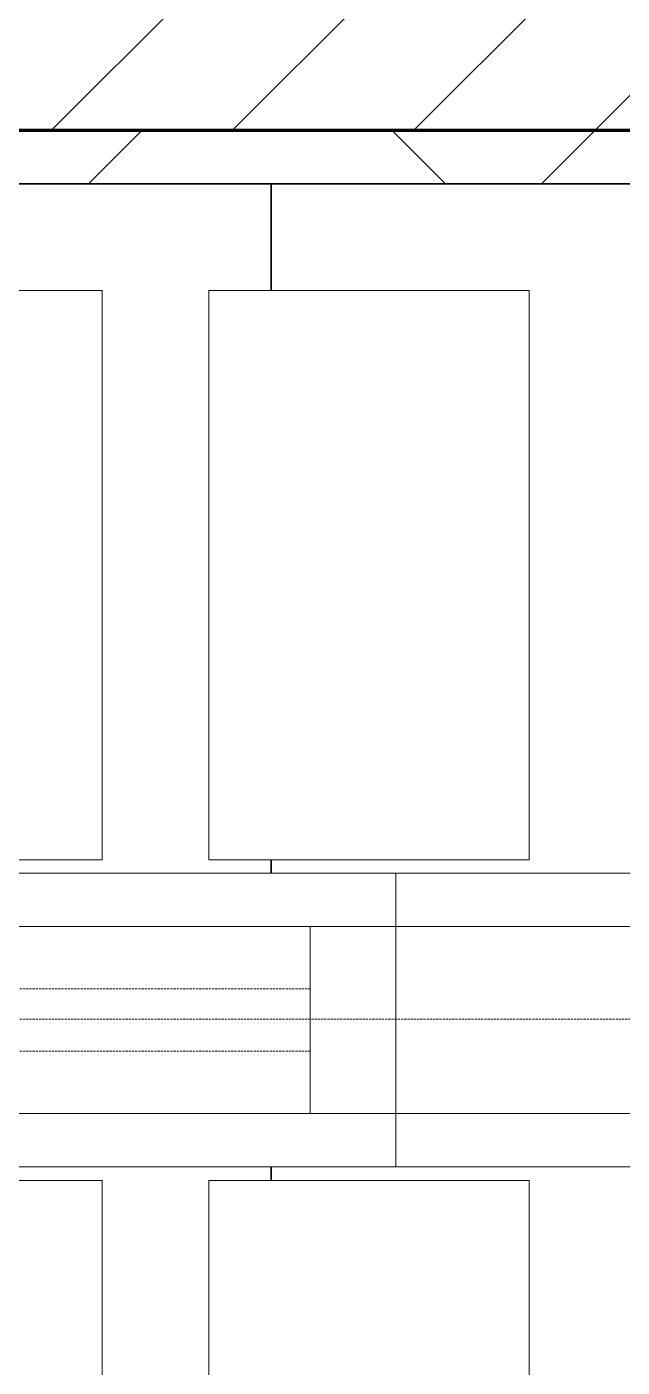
# Model space of a CAD drawing. Header units: millimetres. Extents: x -794326 to -715748, y -17796 to 22353.
# Drawn here: x -776628 to -776070, y 6787 to 8041 of the extents above; entities that cross this region are included whole.
import ezdxf

# ---------------------------------------------------------------- set-up
doc = ezdxf.new("R2010")
doc.units = ezdxf.units.MM
doc.linetypes.add('DPA_Hidden 50', pattern=[3, 2, -1])
for name, color, linetype, lineweight in [('A-DETL', 1, 'Continuous', 70), ('A-FLOR-E', 2, 'Continuous', 35), ('A-GLAZ-CURT', 2, 'Continuous', 9), ('A-WALL', 5, 'Continuous', 35), ('A-WALL-FNSH', 2, 'Continuous', 35), ('A-WALL-PATT', 1, 'Continuous', 35), ('WALL-E', 2, 'Continuous', 35)]:
    doc.layers.add(name, color=color, linetype=linetype, lineweight=lineweight)

# ---------------------------------------------------------------- blocks, each defined once
blk = doc.blocks.new('DPA_CP_Metal Ceiling Panel - Vertical Panel with Gap-10984940-4282-01 ENLARGED LOWER PLATFORM LEVEL - REFLECTED CEILING PLAN - SHEET 3')
at = {"layer": 'A-GLAZ-CURT'}
for p, q in [((-775657.4, 7794), (-775657.4, 7261.5)), ((-775357.4, 7794), (-775657.4, 7794)), ((-775357.4, 7794), (-775657.4, 7794)), ((-775657.4, 7794), (-775657.4, 7261.5)), ((-775657.4, 7261.5), (-775657.4, 7794)), ((-775657.4, 7794), (-775357.4, 7794)), ((-775357.4, 7794), (-775357.4, 7261.5)), ((-775357.4, 7261.5), (-775357.4, 7794)), ((-775357.4, 7794), (-775357.4, 7261.5)), ((-775357.4, 7261.5), (-775657.4, 7261.5)), ((-775657.4, 7261.5), (-775357.4, 7261.5)), ((-775357.4, 7261.5), (-775657.4, 7261.5))]:
    blk.add_line(p, q, dxfattribs=at)
blk = doc.blocks.new('DPA_CP_Metal Ceiling Panel - Vertical Panel with Gap-10859825-4282-01 ENLARGED LOWER PLATFORM LEVEL - REFLECTED CEILING PLAN - SHEET 3')
at = {"layer": 'A-GLAZ-CURT'}
for p, q in [((-775657.4, 6961.5), (-775657.4, 5061.5)), ((-775357.4, 6961.5), (-775657.4, 6961.5)), ((-775357.4, 6961.5), (-775657.4, 6961.5)), ((-775657.4, 6961.5), (-775657.4, 5061.5)), ((-775657.4, 5061.5), (-775657.4, 6961.5)), ((-775657.4, 6961.5), (-775357.4, 6961.5)), ((-775357.4, 6961.5), (-775357.4, 5061.5)), ((-775357.4, 5061.5), (-775357.4, 6961.5)), ((-775357.4, 6961.5), (-775357.4, 5061.5))]:
    blk.add_line(p, q, dxfattribs=at)
blk = doc.blocks.new('DPA_CP_Metal Ceiling Panel1 - Horizontal with Gap-13940971-4282-01 ENLARGED LOWER PLATFORM LEVEL - REFLECTED CEILING PLAN - SHEET 3')
at = {"layer": 'A-GLAZ-CURT'}
for p, q in [((-776282.4, 4774), (-776282.4, 5049)), ((-776282.4, 4774), (-776282.4, 5049)), ((-776282.4, 5049), (-775357.4, 5049)), ((-776282.4, 5049), (-775357.4, 5049)), ((-776282.4, 4774), (-776282.4, 5049)), ((-776282.4, 4999), (-775357.4, 4999)), ((-776282.4, 4824), (-775357.4, 4824)), ((-776282.4, 4774), (-775357.4, 4774)), ((-775357.4, 4774), (-776282.4, 4774)), ((-775357.4, 4774), (-776282.4, 4774))]:
    blk.add_line(p, q, dxfattribs=at)
blk = doc.blocks.new('DPA_CP_Metal Ceiling Air Supply1 - Linear Diffuser Air Supply-12447243-4282-01 ENLARGED LOWER PLATFORM LEVEL - REFLECTED CEILING PLAN - SHEET 3')
at = {"layer": 'A-GLAZ-CURT'}
for p, q in [((-777882.4, 5049), (-776282.4, 5049)), ((-777882.4, 5049), (-776282.4, 5049)), ((-777882.4, 5049), (-776282.4, 5049)), ((-776282.4, 4774), (-776282.4, 5049)), ((-776282.4, 5049), (-776282.4, 4774)), ((-776282.4, 5049), (-776282.4, 4774)), ((-776282.4, 4999), (-777882.4, 4999)), ((-776362.4, 4999), (-776362.4, 4824)), ((-776282.4, 4824), (-777882.4, 4824)), ((-777882.4, 4774), (-776282.4, 4774)), ((-776282.4, 4774), (-777882.4, 4774)), ((-776282.4, 4774), (-777882.4, 4774))]:
    blk.add_line(p, q, dxfattribs=at)
at = {"layer": 'A-GLAZ-CURT', "linetype": 'DPA_Hidden 50'}
for p, q in [((-776362.4, 4940.7), (-777802.4, 4940.7)), ((-776362.4, 4882.4), (-777802.4, 4882.4))]:
    blk.add_line(p, q, dxfattribs=at)
blk = doc.blocks.new('PPLS-PP19_Custom Tile Pattern - Custom Tile Pattern-V63-4282-01 ENLARGED LOWER PLATFORM LEVEL - REFLECTED CEILING PLAN - SHEET 3')
at = {"layer": 'A-GLAZ-CURT'}
for p, q in [((-300, 0), (300, 0)), ((300, 0), (-300, 0)), ((196, 0), (211.6, 0)), ((211.6, 0), (196, 0)), ((211.7, 0), (213.3, 0)), ((213.3, 0), (211.7, 0)), ((230.1, 0), (300, 0)), ((-300, -50), (300, -50)), ((300, -50), (-300, -50))]:
    blk.add_line(p, q, dxfattribs=at)
for points, knots in [([(94.4, 0), (94.4, 0), (94.6, 0), (99.1, 0), (109, 0), (120.8, 0), (139.9, 0), (163.3, 0), (185.2, 0), (193.6, 0), (194.7, 0), (194.8, 0)], [-2348.345796, -2348.345796, -2348.345796, -2348.345796, -2310.419338, -2233.599744, -2052.234781, -1843.028543, -1530.39897, -1095.004608, -529.74427, -295.064701, -265.121568, -265.121568, -265.121568, -265.121568]), ([(193.8, 0), (193.3, 0), (190.1, 0), (183.1, 0), (171, 0), (161.9, 0), (161.3, 0), (158.4, 0), (157.9, 0), (157.8, 0)], [-11665.349007, -11665.349007, -11665.349007, -11665.349007, -11565.880756, -11105.624034, -10839.086983, -10768.332124, -10666.779182, -10580.760289, -10550.278881, -10550.278881, -10550.278881, -10550.278881]), ([(300, 0), (286.5, 0), (254.2, 0), (207.1, 0), (177.4, 0), (159.3, 0), (158.3, 0), (158.3, 0)], [-285.253232, -285.253232, -285.253232, -285.253232, -244.693688, -187.987675, -143.776725, -129.632772, -123.352749, -123.352749, -123.352749, -123.352749]), ([(159.1, 0), (159.1, 0), (160.8, 0), (165.2, 0), (174.2, 0), (186, 0), (208.8, 0), (219.4, 0), (230.1, 0)], [-115.643202, -115.643202, -115.643202, -115.643202, -114.681583, -87.660824, -65.295536, -41.623857, -24.459831, 0, 0, 0, 0]), ([(247.1, 0), (246.8, 0), (245, 0), (238.3, 0), (226.6, 0), (221.1, 0), (200.3, 0), (183, 0), (174.3, 0), (169.7, 0), (169, 0)], [-9649.085549, -9649.085549, -9649.085549, -9649.085549, -9581.591397, -9406.094246, -9221.510254, -9016.44624, -8717.832359, -8253.978395, -8152.463617, -8069.855175, -8069.855175, -8069.855175, -8069.855175]), ([(215.2, 0), (214.6, 0), (210.5, 0), (204, 0), (187.5, 0), (175.3, 0), (169.5, 0)], [-203.825446, -203.825446, -203.825446, -203.825446, -198.527383, -184.406837, -162.427601, -142.916156, -142.916156, -142.916156, -142.916156]), ([(171.5, 0), (176.5, 0), (193.2, 0), (201.7, 0), (207.5, 0), (210.1, 0), (210.8, 0)], [-7971.819559, -7971.819559, -7971.819559, -7971.819559, -7784.112253, -7606.717214, -7289.299508, -7179.657833, -7179.657833, -7179.657833, -7179.657833]), ([(172.1, 0), (177.7, 0), (187.9, 0), (201.1, 0), (206.5, 0), (210.4, 0), (211.4, 0)], [-255.364076, -255.364076, -255.364076, -255.364076, -237.955587, -223.92608, -215.862851, -213.196106, -213.196106, -213.196106, -213.196106]), ([(211.4, 0), (212.2, 0), (217.1, 0), (242, 0), (266.7, 0), (281.7, 0), (291.7, 0), (296.5, 0), (297.9, 0), (298.1, 0)], [-7152.037679, -7152.037679, -7152.037679, -7152.037679, -7042.621073, -6582.165592, -6068.460911, -5766.029927, -5566.724884, -5280.360606, -5199.253518, -5199.253518, -5199.253518, -5199.253518]), ([(300, 0), (288.2, 0), (262, 0), (230.4, 0), (219.9, 0), (219, 0)], [-12528.858583, -12528.858583, -12528.858583, -12528.858583, -11905.454923, -11162.864862, -10856.732305, -10856.732305, -10856.732305, -10856.732305]), ([(219.9, 0), (220.9, 0), (227.8, 0), (242.1, 0), (246.5, 0), (247, 0)], [-10670.940496, -10670.940496, -10670.940496, -10670.940496, -10511.382485, -9925.173265, -9834.877357, -9834.877357, -9834.877357, -9834.877357]), ([(284.8, 0), (284.8, 0), (285.1, 0), (287.5, 0), (293.6, 0), (297.8, 0), (300, 0)], [-4110.630118, -4110.630118, -4110.630118, -4110.630118, -4053.389046, -3959.664717, -3862.421465, -3746.95702, -3746.95702, -3746.95702, -3746.95702]), ([(297.4, 0), (295.8, 0), (291.6, 0), (285.4, 0), (284.9, 0)], [-4803.172655, -4803.172655, -4803.172655, -4803.172655, -4358.271401, -4143.037883, -4143.037883, -4143.037883, -4143.037883])]:
    blk.add_open_spline(points, degree=3, knots=knots, dxfattribs=at)
for points in [[(195.1, 0), (194.9, 0), (194.4, 0), (193.8, 0)], [(211.6, 0), (213.1, 0), (214.4, 0), (215.1, 0)]]:
    blk.add_open_spline(points, degree=3, dxfattribs=at)
blk = doc.blocks.new('PPLS-PP19_Custom Tile Pattern - Custom Tile Pattern-V64-4282-01 ENLARGED LOWER PLATFORM LEVEL - REFLECTED CEILING PLAN - SHEET 3')
at = {"layer": 'A-GLAZ-CURT'}
for p, q in [((-300, 0), (300, 0)), ((300, 0), (-300, 0)), ((-293.1, 0), (-275.8, 0)), ((-275.8, 0), (-293.1, 0)), ((-222.3, 0), (-205, 0)), ((-205, 0), (-222.3, 0)), ((-300, -50), (300, -50)), ((300, -50), (-300, -50))]:
    blk.add_line(p, q, dxfattribs=at)
at = {"layer": 'A-GLAZ-CURT', "flags": 128}
for points in [[(-300, 0), (-291.6, 0), (-283.3, 0), (-275.2, 0), (-267.3, 0), (-259.5, 0), (-252.7, 0)], [(-252.7, 0), (-259.7, 0), (-267.5, 0), (-275.5, 0), (-283.6, 0), (-291.7, 0), (-300, 0)], [(-184.8, 0), (-190.4, 0), (-196.4, 0), (-202.6, 0), (-209, 0), (-215.7, 0), (-222.6, 0), (-229.7, 0), (-237, 0), (-244.4, 0), (-252, 0)], [(-251.8, 0), (-244.2, 0), (-236.7, 0), (-229.4, 0), (-222.1, 0), (-214.8, 0), (-207.7, 0), (-200.8, 0), (-194, 0), (-187.5, 0), (-181.4, 0), (-175.6, 0), (-170.3, 0), (-165.6, 0), (-162, 0), (-159.5, 0), (-157.5, 0), (-154.5, 0), (-149.4, 0), (-141.8, 0), (-132.8, 0), (-126.1, 0)], [(-125.2, 0), (-128.5, 0), (-134.2, 0), (-140, 0), (-145.5, 0), (-150.6, 0), (-155.5, 0), (-160.3, 0), (-164.9, 0), (-169.6, 0), (-174.5, 0), (-179.5, 0), (-184.8, 0)]]:
    blk.add_lwpolyline(points, dxfattribs=at)
at = {"layer": 'A-GLAZ-CURT'}
for points, knots in [([(-300, 0), (-284.7, 0), (-268.6, 0), (-253.7, 0), (-252.7, 0)], [-5323.127839, -5323.127839, -5323.127839, -5323.127839, -4502.809032, -4445.722942, -4445.722942, -4445.722942, -4445.722942]), ([(-253, 0), (-262.8, 0), (-278, 0), (-294.5, 0), (-300, 0)], [-14311.641192, -14311.641192, -14311.641192, -14311.641192, -13729.592194, -13439.944408, -13439.944408, -13439.944408, -13439.944408]), ([(-253.7, 0), (-258.1, 0), (-262.6, 0), (-264.9, 0), (-265.4, 0)], [-531.287897, -531.287897, -531.287897, -531.287897, -208.940337, 0, 0, 0, 0]), ([(-258.6, 0), (-257.9, 0), (-256.2, 0), (-254, 0), (-252.7, 0)], [-5722.54675, -5722.54675, -5722.54675, -5722.54675, -5657.471696, -5576.651939, -5576.651939, -5576.651939, -5576.651939]), ([(-137.9, 0), (-140.6, 0), (-147.7, 0), (-147.7, 0), (-158.7, 0), (-174, 0), (-185.6, 0), (-209.8, 0), (-231.9, 0), (-248.4, 0), (-252.8, 0)], [-3187.727384, -3187.727384, -3187.727384, -3187.727384, -2919.378265, -2477.344047, -2237.412286, -2029.680487, -1755.085331, -1400.429864, -858.079193, -552.224733, -552.224733, -552.224733, -552.224733]), ([(-116.9, 0), (-122.6, 0), (-150.6, 0), (-194.9, 0), (-239.1, 0), (-252.7, 0)], [-17681.329377, -17681.329377, -17681.329377, -17681.329377, -17136.203329, -15131.813646, -14318.569183, -14318.569183, -14318.569183, -14318.569183]), ([(-252.3, 0), (-249.8, 0), (-239.6, 0), (-226, 0), (-213.1, 0), (-200.2, 0), (-191.7, 0), (-186.1, 0), (-185.9, 0)], [-5568.921334, -5568.921334, -5568.921334, -5568.921334, -5413.335975, -5017.494783, -4832.723979, -4666.091899, -4349.945572, -4339.918005, -4339.918005, -4339.918005, -4339.918005]), ([(-252.2, 0), (-222.9, 0), (-173.9, 0), (-130, 0), (-110.8, 0), (-99.5, 0), (-91.5, 0)], [-4435.939865, -4435.939865, -4435.939865, -4435.939865, -2700.551212, -1002.059161, -460.363443, 0, 0, 0, 0]), ([(-133.8, 0), (-135.5, 0), (-137.8, 0), (-149.3, 0), (-162, 0), (-177.9, 0), (-199.5, 0), (-216.6, 0), (-231.3, 0), (-233.5, 0), (-234, 0)], [-2731.647847, -2731.647847, -2731.647847, -2731.647847, -2418.507304, -2308.929706, -2113.765672, -1763.376603, -1422.553702, -978.033455, -846.069444, -682.911962, -682.911962, -682.911962, -682.911962]), ([(-233.5, 0), (-233.4, 0), (-232.4, 0), (-230.7, 0), (-225.3, 0), (-223.6, 0)], [-455.274641, -455.274641, -455.274641, -455.274641, -440.605512, -119.536984, 0, 0, 0, 0]), ([(-223.6, 0), (-219.4, 0), (-206.2, 0), (-188.6, 0), (-169, 0), (-152.1, 0), (-136.8, 0), (-127.3, 0), (-124.2, 0), (-123.4, 0), (-123.3, 0)], [-5463.295695, -5463.295695, -5463.295695, -5463.295695, -5161.076232, -4739.070012, -4465.409639, -4149.119819, -3839.893365, -3647.167523, -3488.92562, -3439.852845, -3439.852845, -3439.852845, -3439.852845]), ([(-183.9, 0), (-178.7, 0), (-170.5, 0), (-158.7, 0), (-157.2, 0)], [-4301.511651, -4301.511651, -4301.511651, -4301.511651, -4000.813434, -3840.635403, -3840.635403, -3840.635403, -3840.635403]), ([(-152.3, 0), (-151, 0), (-147.7, 0), (-143.6, 0), (-138.6, 0)], [-3494.978217, -3494.978217, -3494.978217, -3494.978217, -3371.022232, -3227.460399, -3227.460399, -3227.460399, -3227.460399]), ([(-118.8, 0), (-121.9, 0), (-126.3, 0), (-137, 0), (-147.5, 0), (-150, 0), (-150.6, 0)], [-5938.474035, -5938.474035, -5938.474035, -5938.474035, -5700.061948, -5508.838257, -5298.784692, -5196.16478, -5196.16478, -5196.16478, -5196.16478]), ([(-150.3, 0), (-150.1, 0), (-147.7, 0), (-142.6, 0), (-127.3, 0), (-107.3, 0), (-90.4, 0), (-75.3, 0), (-68.4, 0), (-65.1, 0), (-63.6, 0)], [-4948.728362, -4948.728362, -4948.728362, -4948.728362, -4883.323924, -4440.880425, -4054.690705, -3793.097032, -3402.597032, -3144.956779, -3050.982048, -2969.237017, -2969.237017, -2969.237017, -2969.237017]), ([(-116.9, 0), (-124, 0), (-134.1, 0), (-147.7, 0), (-149.1, 0)], [-6853.087182, -6853.087182, -6853.087182, -6853.087182, -6449.282163, -6277.220794, -6277.220794, -6277.220794, -6277.220794]), ([(-148.2, 0), (-146.9, 0), (-140.1, 0), (-137.3, 0), (-133.9, 0), (-128.8, 0), (-126.5, 0)], [-6162.058746, -6162.058746, -6162.058746, -6162.058746, -6017.569127, -5560.701257, -5364.112219, -5231.017328, -5231.017328, -5231.017328, -5231.017328]), ([(-116.9, 0), (-120.2, 0), (-127.4, 0), (-139, 0), (-146.1, 0), (-146.9, 0)], [-1116.396558, -1116.396558, -1116.396558, -1116.396558, -945.742622, -741.901385, -489.130243, -489.130243, -489.130243, -489.130243]), ([(-146.7, 0), (-146.6, 0), (-145.5, 0), (-135.7, 0), (-128.3, 0), (-125.2, 0)], [-420.34245, -420.34245, -420.34245, -420.34245, -406.956646, -290.263673, 0, 0, 0, 0]), ([(-127.4, 0), (-131.6, 0), (-133.2, 0), (-134.1, 0), (-134.1, 0)], [-8540.990293, -8540.990293, -8540.990293, -8540.990293, -8266.114998, -8246.473386, -8246.473386, -8246.473386, -8246.473386]), ([(-134.1, 0), (-133.3, 0), (-130.3, 0), (-117.3, 0), (-92, 0), (-74, 0), (-62.7, 0), (-60.4, 0), (-60, 0)], [-7657.439573, -7657.439573, -7657.439573, -7657.439573, -7293.749979, -6839.55839, -6236.997189, -5713.340575, -5140.470607, -5006.787413, -5006.787413, -5006.787413, -5006.787413]), ([(-120.1, 0), (-120.1, 0), (-120.2, 0), (-121.3, 0), (-129.2, 0), (-133.8, 0)], [-2933.992132, -2933.992132, -2933.992132, -2933.992132, -2920.575025, -2840.280255, -2731.647847, -2731.647847, -2731.647847, -2731.647847]), ([(-113.4, 0), (-113.4, 0), (-114, 0), (-119.7, 0), (-125.4, 0), (-127, 0), (-127.4, 0)], [-328.499627, -328.499627, -328.499627, -328.499627, -282.672656, -98.539552, -24.539552, 0, 0, 0, 0]), ([(-126.5, 0), (-122.4, 0), (-108.7, 0), (-86.7, 0), (-63.4, 0), (-54.4, 0), (-48.5, 0), (-30.8, 0), (-18, 0), (8.6, 0), (15, 0), (22.9, 0), (31, 0), (39, 0), (51.2, 0), (58.7, 0), (61.3, 0), (61.5, 0)], [-5231.017328, -5231.017328, -5231.017328, -5231.017328, -4994.692869, -4542.524482, -4008.285538, -3689.699207, -3546.54457, -3315.260113, -2864.387349, -2439.246196, -2084.094819, -1956.422387, -1818.904206, -1645.594513, -1443.202566, -1228.752106, -1120.932285, -1120.932285, -1120.932285, -1120.932285]), ([(-125.2, 0), (-124.9, 0), (-122, 0), (-113, 0), (-98.9, 0), (-85.3, 0), (-71.7, 0), (-65.9, 0), (-65.1, 0)], [-3362.7396, -3362.7396, -3362.7396, -3362.7396, -3342.215224, -3074.362186, -2902.289527, -2605.247022, -2322.099534, -2241.8264, -2241.8264, -2241.8264, -2241.8264]), ([(-122.1, 0), (-122, 0), (-121.7, 0), (-121.2, 0), (-120.9, 0)], [-3136.336417, -3136.336417, -3136.336417, -3136.336417, -3110.304437, -3035.164275, -3035.164275, -3035.164275, -3035.164275]), ([(-49, 0), (-51.9, 0), (-61.5, 0), (-81.2, 0), (-99.5, 0), (-114, 0), (-117.3, 0), (-118.8, 0)], [-1352.902308, -1352.902308, -1352.902308, -1352.902308, -1060.00838, -740.068933, -229.489605, -116.330425, 0, 0, 0, 0]), ([(-49, 0), (-52.2, 0), (-62.4, 0), (-85.2, 0), (-107, 0), (-115.8, 0), (-117.1, 0)], [-3259.978678, -3259.978678, -3259.978678, -3259.978678, -2842.901703, -2193.204658, -1433.981041, -1037.270118, -1037.270118, -1037.270118, -1037.270118]), ([(-49.5, 0), (-50.5, 0), (-59.9, 0), (-78.2, 0), (-102.7, 0), (-114.1, 0), (-116.7, 0)], [-8137.138066, -8137.138066, -8137.138066, -8137.138066, -8073.216054, -7508.296369, -7004.680444, -6858.444941, -6858.444941, -6858.444941, -6858.444941]), ([(-86.2, 0), (-91.4, 0), (-101.1, 0), (-111.8, 0), (-116.7, 0)], [-1681.3698, -1681.3698, -1681.3698, -1681.3698, -1374.161226, -1120.9132, -1120.9132, -1120.9132, -1120.9132]), ([(-116.6, 0), (-115.7, 0), (-114.3, 0), (-113.4, 0), (-113.4, 0)], [-656.999253, -656.999253, -656.999253, -656.999253, -394.672656, -330.879064, -330.879064, -330.879064, -330.879064]), ([(-72.9, 0), (-75.5, 0), (-87.5, 0), (-103.5, 0), (-116.3, 0)], [-19442.345229, -19442.345229, -19442.345229, -19442.345229, -18935.241197, -17701.573127, -17701.573127, -17701.573127, -17701.573127]), ([(-115.8, 0), (-115, 0), (-110.4, 0), (-96.8, 0), (-75.1, 0), (-59.3, 0), (-49.1, 0)], [-5724.064692, -5724.064692, -5724.064692, -5724.064692, -5430.283136, -5103.229623, -4799.173296, -4267.986999, -4267.986999, -4267.986999, -4267.986999]), ([(9.3, 0), (9.1, 0), (7.6, 0), (2.6, 0), (-12.2, 0), (-25.6, 0), (-40, 0), (-56.2, 0), (-75.6, 0), (-94, 0), (-112, 0), (-114.9, 0), (-115.6, 0)], [-2922.926651, -2922.926651, -2922.926651, -2922.926651, -2882.788014, -2720.818881, -2518.50168, -2125.455881, -1792.521578, -1466.981642, -1208.454564, -789.402658, -501.969187, -243.577221, -243.577221, -243.577221, -243.577221]), ([(-91.5, 0), (-90.1, 0), (-84.7, 0), (-77.4, 0), (-72.7, 0), (-72.6, 0), (-72.6, 0)], [-19832.387487, -19832.387487, -19832.387487, -19832.387487, -19753.885894, -19541.04734, -19478.625389, -19471.062469, -19471.062469, -19471.062469, -19471.062469]), ([(-64, 0), (-64.1, 0), (-72.5, 0), (-80.6, 0), (-86.2, 0)], [-2171.769325, -2171.769325, -2171.769325, -2171.769325, -2007.031671, -1681.3698, -1681.3698, -1681.3698, -1681.3698]), ([(-29, 0), (-34, 0), (-43.7, 0), (-56.4, 0), (-71.7, 0), (-77.8, 0), (-82.7, 0), (-83.3, 0), (-83.3, 0)], [-2680.714891, -2680.714891, -2680.714891, -2680.714891, -2413.671296, -2161.752162, -2006.592567, -1646.621388, -1424.436217, -1393.971743, -1393.971743, -1393.971743, -1393.971743]), ([(-83.3, 0), (-83.3, 0), (-82.9, 0), (-76.1, 0), (-63, 0), (-48.1, 0), (-36.5, 0), (-33.6, 0), (-29.9, 0), (-28.6, 0)], [-1393.4169, -1393.4169, -1393.4169, -1393.4169, -1353.722004, -1274.333717, -1073.56893, -651.549973, -296.515819, -83.513472, 0, 0, 0, 0]), ([(31.2, 0), (26, 0), (12, 0), (-16.9, 0), (-47.4, 0), (-65.8, 0), (-66.4, 0), (-66.4, 0)], [-4496.803627, -4496.803627, -4496.803627, -4496.803627, -4222.080604, -3745.412743, -2981.410125, -2542.574734, -2498.224237, -2498.224237, -2498.224237, -2498.224237]), ([(-66.4, 0), (-66.4, 0), (-63.6, 0), (-53.6, 0), (-34.4, 0), (-29.8, 0), (-29.2, 0)], [-2493.31794, -2493.31794, -2493.31794, -2493.31794, -2315.303971, -1809.437387, -963.711516, -666.19313, -666.19313, -666.19313, -666.19313]), ([(-63.6, 0), (-61.5, 0), (-57.4, 0), (-55.2, 0), (-51.3, 0), (-49.1, 0)], [-2969.237017, -2969.237017, -2969.237017, -2969.237017, -2851.217951, -2734.127174, -2602.427117, -2602.427117, -2602.427117, -2602.427117]), ([(-58.8, 0), (-58.4, 0), (-57.3, 0), (-54.8, 0), (-50.7, 0), (-49.8, 0)], [-4859.52896, -4859.52896, -4859.52896, -4859.52896, -4680.891996, -4469.85053, -4417.7536, -4417.7536, -4417.7536, -4417.7536]), ([(76.6, 0), (74.8, 0), (67.7, 0), (53.5, 0), (37, 0), (24.1, 0), (12.8, 0), (-2.9, 0), (-20.6, 0), (-32.8, 0), (-44.9, 0), (-51.4, 0), (-51.8, 0)], [-3095.572228, -3095.572228, -3095.572228, -3095.572228, -2950.589685, -2634.532728, -2313.748533, -2106.613311, -1925.670641, -1617.263037, -1290.787923, -1039.307308, -819.71621, -644.910881, -644.910881, -644.910881, -644.910881]), ([(-51.8, 0), (-51.8, 0), (-51.8, 0), (-50.5, 0), (-49.5, 0)], [-632.814994, -632.814994, -632.814994, -632.814994, -627.965721, -515.928705, -515.928705, -515.928705, -515.928705]), ([(-49.1, 0), (-47.7, 0), (-45.1, 0), (-42.6, 0), (-41.8, 0)], [-4404.467411, -4404.467411, -4404.467411, -4404.467411, -4321.566175, -4270.495146, -4270.495146, -4270.495146, -4270.495146]), ([(-26.8, 0), (-27.8, 0), (-35.2, 0), (-43.3, 0), (-49.1, 0)], [-8718.362214, -8718.362214, -8718.362214, -8718.362214, -8532.293389, -8147.176893, -8147.176893, -8147.176893, -8147.176893]), ([(-48.9, 0), (-47.1, 0), (-45.9, 0), (-40.2, 0), (-36.8, 0)], [-494.923413, -494.923413, -494.923413, -494.923413, -260.442412, 0, 0, 0, 0]), ([(-48.9, 0), (-46.8, 0), (-43.6, 0), (-40.8, 0), (-40.5, 0), (-40.4, 0)], [-2598.08239, -2598.08239, -2598.08239, -2598.08239, -2474.780881, -2410.990208, -2350.645972, -2350.645972, -2350.645972, -2350.645972]), ([(-36.3, 0), (-36.4, 0), (-37.3, 0), (-45, 0), (-45.7, 0), (-48.4, 0), (-48.8, 0)], [-1855.773136, -1855.773136, -1855.773136, -1855.773136, -1810.870157, -1672.078046, -1405.135169, -1360.9003, -1360.9003, -1360.9003, -1360.9003]), ([(-48.8, 0), (-45, 0), (-32, 0), (-12.8, 0), (4.2, 0), (9.6, 0), (10.1, 0), (10.2, 0)], [-4262.601366, -4262.601366, -4262.601366, -4262.601366, -4065.652676, -3589.737505, -3285.047089, -3066.359526, -3044.715262, -3044.715262, -3044.715262, -3044.715262]), ([(-36.6, 0), (-36.6, 0), (-40.4, 0), (-42.9, 0), (-46.5, 0), (-48.5, 0)], [-4069.478503, -4069.478503, -4069.478503, -4069.478503, -3858.647035, -3538.256648, -3284.996266, -3284.996266, -3284.996266, -3284.996266]), ([(-41.8, 0), (-39.9, 0), (-37.7, 0), (-36.9, 0), (-36.8, 0)], [-4270.495146, -4270.495146, -4270.495146, -4270.495146, -4161.040818, -4106.245333, -4106.245333, -4106.245333, -4106.245333]), ([(-36.8, 0), (-32.4, 0), (-19.2, 0), (8.8, 0), (43.4, 0), (70.9, 0), (82.1, 0), (83.7, 0)], [-6191.144455, -6191.144455, -6191.144455, -6191.144455, -5862.463379, -5340.621928, -4573.028122, -4094.177415, -3869.465285, -3869.465285, -3869.465285, -3869.465285]), ([(-36.3, 0), (-36.3, 0), (-34.7, 0), (-28.9, 0), (-27, 0), (-26.5, 0)], [-9150.272121, -9150.272121, -9150.272121, -9150.272121, -9057.163041, -8919.836787, -8834.607043, -8834.607043, -8834.607043, -8834.607043]), ([(18.8, 0), (13.6, 0), (0.9, 0), (-16.6, 0), (-34.8, 0), (-36, 0)], [-10209.480873, -10209.480873, -10209.480873, -10209.480873, -9884.23066, -9424.652049, -9182.880979, -9182.880979, -9182.880979, -9182.880979]), ([(-33.3, 0), (-33.3, 0), (-32.9, 0), (-31.2, 0), (-30.5, 0)], [-2415.024266, -2415.024266, -2415.024266, -2415.024266, -2357.633367, -2323.618664, -2323.618664, -2323.618664, -2323.618664]), ([(70.6, 0), (66.2, 0), (55.8, 0), (39.6, 0), (24.7, 0), (2.6, 0), (-17.8, 0), (-30.6, 0), (-31.8, 0), (-32, 0)], [-4647.237329, -4647.237329, -4647.237329, -4647.237329, -4326.416877, -4098.545751, -3766.694881, -3333.063701, -2994.501669, -2698.150104, -2614.070998, -2614.070998, -2614.070998, -2614.070998]), ([(-30.8, 0), (-30.7, 0), (-30, 0), (-23.5, 0), (-15.8, 0), (-15.2, 0)], [-54176.191683, -54176.191683, -54176.191683, -54176.191683, -54157.274271, -53749.15266, -53717.791567, -53717.791567, -53717.791567, -53717.791567]), ([(-30.5, 0), (-27.1, 0), (-17.8, 0), (6, 0), (22.1, 0), (37.4, 0), (45.9, 0), (57.8, 0), (64.5, 0), (72.7, 0), (75.2, 0), (76, 0), (76.2, 0)], [-2323.618664, -2323.618664, -2323.618664, -2323.618664, -2142.497158, -1716.209403, -1206.526904, -1089.329421, -901.315459, -753.071572, -495.328968, -421.953223, -334.951786, -290.452333, -290.452333, -290.452333, -290.452333]), ([(-13, 0), (-14.4, 0), (-17.7, 0), (-26, 0), (-29.5, 0), (-30.2, 0)], [-55207.591944, -55207.591944, -55207.591944, -55207.591944, -54789.006179, -54461.685999, -54290.791712, -54290.791712, -54290.791712, -54290.791712]), ([(-29, 0), (-28.7, 0), (-27.4, 0), (-24.5, 0), (-22.6, 0)], [-166.548282, -166.548282, -166.548282, -166.548282, -102.06493, 0, 0, 0, 0]), ([(8.3, 0), (8.2, 0), (7.2, 0), (0.3, 0), (-13.9, 0), (-24.9, 0), (-29, 0)], [-3574.286521, -3574.286521, -3574.286521, -3574.286521, -3526.962355, -3285.499107, -2903.012179, -2680.714891, -2680.714891, -2680.714891, -2680.714891]), ([(-28.6, 0), (-26.9, 0), (-20.3, 0), (-11.5, 0), (2.1, 0), (13.2, 0), (21.2, 0), (24.6, 0), (24.7, 0), (24.7, 0)], [-5361.429781, -5361.429781, -5361.429781, -5361.429781, -5261.36855, -5050.479954, -4785.90057, -4596.498881, -4445.288762, -4384.376941, -4376.041937, -4376.041937, -4376.041937, -4376.041937]), ([(-22.6, 0), (-20.3, 0), (-17, 0), (-11.4, 0), (-7.7, 0), (-6.6, 0), (-6.4, 0)], [-56468.192263, -56468.192263, -56468.192263, -56468.192263, -56344.022017, -56303.229861, -56166.290093, -56124.392176, -56124.392176, -56124.392176, -56124.392176]), ([(-15.2, 0), (-13.1, 0), (7.5, 0), (42.8, 0), (88.7, 0), (120.6, 0), (138.3, 0), (138.5, 0)], [-461.142613, -461.142613, -461.142613, -461.142613, -429.606584, -390.253598, -346.313304, -291.370682, -290.5735, -290.5735, -290.5735, -290.5735]), ([(-6.5, 0), (-6.7, 0), (-7.2, 0), (-7.6, 0), (-7.8, 0)], [-56009.792147, -56009.792147, -56009.792147, -56009.792147, -55949.290093, -55895.192118, -55895.192118, -55895.192118, -55895.192118]), ([(-2.6, 0), (-2.5, 0), (-1.2, 0), (4.9, 0), (13.3, 0), (17.1, 0), (18, 0)], [-226.825321, -226.825321, -226.825321, -226.825321, -220.269177, -206.416616, -198.214427, -195.53907, -195.53907, -195.53907, -195.53907]), ([(86.7, 0), (77.2, 0), (59.9, 0), (35.8, 0), (12, 0), (3.1, 0), (-1.7, 0), (-2.3, 0)], [-358.775406, -358.775406, -358.775406, -358.775406, -330.153101, -307.516438, -285.83788, -246.234814, -234.646884, -234.646884, -234.646884, -234.646884]), ([(18.8, 0), (17.9, 0), (14.3, 0), (10.8, 0), (9.6, 0)], [-4170.000941, -4170.000941, -4170.000941, -4170.000941, -4080.000647, -3772.857994, -3772.857994, -3772.857994, -3772.857994]), ([(18.7, 0), (19.7, 0), (24.3, 0), (25.7, 0), (26.1, 0)], [-5677.865135, -5677.865135, -5677.865135, -5677.865135, -5554.232259, -5302.431367, -5302.431367, -5302.431367, -5302.431367]), ([(24.7, 0), (24.5, 0), (22.1, 0), (20.1, 0), (18.8, 0)], [-4368.572414, -4368.572414, -4368.572414, -4368.572414, -4306.476363, -4171.297672, -4171.297672, -4171.297672, -4171.297672]), ([(86.7, 0), (85.4, 0), (81.7, 0), (74.4, 0), (62.3, 0), (51.8, 0), (43.8, 0), (29.5, 0), (22.2, 0), (20.2, 0), (19.8, 0)], [-7258.243966, -7258.243966, -7258.243966, -7258.243966, -7135.649961, -6924.452779, -6738.82075, -6548.303034, -6314.283804, -6135.05769, -5972.647715, -5918.449129, -5918.449129, -5918.449129, -5918.449129]), ([(30.8, 0), (29.3, 0), (25.6, 0), (21.9, 0), (19.8, 0)], [-10462.034656, -10462.034656, -10462.034656, -10462.034656, -10363.088938, -10229.544997, -10229.544997, -10229.544997, -10229.544997]), ([(27.4, 0), (27.9, 0), (29.5, 0), (38.1, 0), (53.4, 0), (71.7, 0), (83.4, 0), (85, 0), (85.9, 0)], [-5037.309798, -5037.309798, -5037.309798, -5037.309798, -4887.603822, -4705.298446, -4353.683244, -3960.84581, -3759.045785, -3446.580388, -3446.580388, -3446.580388, -3446.580388]), ([(27.9, 0), (29.1, 0), (33.4, 0), (48.4, 0), (66.7, 0), (80.2, 0), (86.3, 0)], [-147.777612, -147.777612, -147.777612, -147.777612, -135.792042, -118.513713, -97.899267, -79.87979, -79.87979, -79.87979, -79.87979]), ([(53.2, 0), (53.1, 0), (52.2, 0), (45, 0), (36.5, 0), (30.8, 0)], [-622.740158, -622.740158, -622.740158, -622.740158, -566.066452, -360.610861, 0, 0, 0, 0]), ([(136.4, 0), (121.7, 0), (86.9, 0), (51.2, 0), (31.2, 0)], [-106.750556, -106.750556, -106.750556, -106.750556, -59.610984, 0, 0, 0, 0]), ([(154.6, 0), (150.8, 0), (138.2, 0), (109.8, 0), (76.9, 0), (57.8, 0), (46.5, 0), (41.2, 0), (36, 0), (35.5, 0), (35.5, 0)], [-489.945783, -489.945783, -489.945783, -489.945783, -458.593899, -401.860199, -357.622665, -341.267687, -334.000314, -326.15566, -319.318397, -317.489778, -317.489778, -317.489778, -317.489778]), ([(36.3, 0), (37.8, 0), (48.8, 0), (64.8, 0), (95.9, 0), (124.5, 0), (132.4, 0), (134.6, 0)], [-314.598523, -314.598523, -314.598523, -314.598523, -305.899624, -287.17622, -249.500363, -194.761443, -152.241002, -152.241002, -152.241002, -152.241002]), ([(61.5, 0), (61.5, 0), (61.2, 0), (54.6, 0), (53.7, 0), (53.6, 0)], [-1113.311073, -1113.311073, -1113.311073, -1113.311073, -1096.402191, -891.204116, -747.28819, -747.28819, -747.28819, -747.28819]), ([(76.2, 0), (75.6, 0), (73.6, 0), (71, 0), (70.6, 0)], [-193.634889, -193.634889, -193.634889, -193.634889, -31.537676, 0, 0, 0, 0]), ([(86.7, 0), (92, 0), (105.3, 0), (116.4, 0), (128.6, 0), (128.9, 0)], [-79.500944, -79.500944, -79.500944, -79.500944, -63.759246, -39.050993, -35.895543, -35.895543, -35.895543, -35.895543]), ([(103.1, 0), (101.1, 0), (96, 0), (90.8, 0), (87.7, 0)], [-375.435014, -375.435014, -375.435014, -375.435014, -369.147452, -359.791889, -359.791889, -359.791889, -359.791889]), ([(114.4, 0), (114.2, 0), (112.1, 0), (105.4, 0), (94.5, 0), (90.2, 0), (87.7, 0)], [-8148.58938, -8148.58938, -8148.58938, -8148.58938, -8105.191388, -7723.759874, -7531.75727, -7290.843129, -7290.843129, -7290.843129, -7290.843129]), ([(94.4, 0), (94.4, 0), (94.6, 0), (99.1, 0), (109, 0), (120.8, 0), (139.9, 0), (163.3, 0), (185.2, 0), (193.6, 0), (194.7, 0), (194.8, 0)], [-2348.345796, -2348.345796, -2348.345796, -2348.345796, -2310.419338, -2233.599744, -2052.234781, -1843.028543, -1530.39897, -1095.004608, -529.74427, -295.064701, -265.121568, -265.121568, -265.121568, -265.121568]), ([(129, 0), (129, 0), (124.4, 0), (122.4, 0), (115, 0), (108, 0), (103.1, 0)], [-35.386604, -35.386604, -35.386604, -35.386604, -31.430235, -22.807238, -15.488593, 0, 0, 0, 0]), ([(157.9, 0), (156.8, 0), (151.7, 0), (143.3, 0), (134, 0), (126.2, 0), (118.6, 0), (114.2, 0), (112, 0), (105.7, 0), (105.2, 0), (105.2, 0)], [-10292.955006, -10292.955006, -10292.955006, -10292.955006, -10098.273015, -9847.788484, -9677.714971, -9567.007022, -9453.21225, -9220.200448, -9012.77275, -8966.157302, -8929.495943, -8929.495943, -8929.495943, -8929.495943]), ([(105.3, 0), (105.5, 0), (111, 0), (112.7, 0), (113.6, 0)], [-8920.561005, -8920.561005, -8920.561005, -8920.561005, -8814.835624, -8577.462505, -8577.462505, -8577.462505, -8577.462505]), ([(128.6, 0), (128.8, 0), (130.2, 0), (139.3, 0), (152.7, 0), (161.2, 0), (162.2, 0), (162.8, 0)], [-633.326174, -633.326174, -633.326174, -633.326174, -627.736123, -618.981161, -602.094757, -592.980799, -581.414464, -581.414464, -581.414464, -581.414464]), ([(137.1, 0), (136, 0), (133.6, 0), (129.9, 0), (129.1, 0)], [-670.405967, -670.405967, -670.405967, -670.405967, -651.020627, -640.742133, -640.742133, -640.742133, -640.742133])]:
    blk.add_open_spline(points, degree=3, knots=knots, dxfattribs=at)
for points in [[(-39.8, 0), (-39.1, 0), (-38.1, 0), (-37.4, 0)], [(19, 0), (21.2, 0), (23.2, 0), (24.5, 0)], [(24.5, 0), (25.2, 0), (25.7, 0), (26, 0)], [(80.3, 0), (79.6, 0), (78.3, 0), (76.6, 0)], [(84.1, 0), (83.5, 0), (82.4, 0), (81.7, 0)], [(87.2, 0), (89.1, 0), (92.6, 0), (94.3, 0)]]:
    blk.add_open_spline(points, degree=3, dxfattribs=at)

msp = doc.modelspace()

# ---------------------------------------------------------------- hatches: boundary and pattern name
at = {"layer": 'A-WALL-PATT', "lineweight": 9}
h = msp.add_hatch(dxfattribs=at)
h.set_pattern_fill('FP_2', color=256, style=0, pattern_type=2)
h.set_pattern_definition([(45, (0, 0), (-84.852814, 84.852814), [])])
h.paths.add_polyline_path([(-767597.4, 7944), (-767597.4, 8144), (-783082.4, 8144), (-783082.4, 7944), (-780382.4, 7944), (-780382.4, 7994), (-779182.4, 7994), (-779182.4, 7944), (-767847.3, 7944)])
h = msp.add_hatch(dxfattribs=at)
h.set_pattern_fill('FP_3', color=256, style=0, pattern_type=2)
h.set_pattern_definition([(45, (0, 0), (-212.13203, 212.13203), []), (135, (0, 0), (-212.13203, -212.13203), [])])
h.paths.add_polyline_path([(-774897.3, 7894), (-774897.3, 7944), (-779182.4, 7944), (-779182.4, 7904), (-780238.4, 7904), (-780216, 7894), (-775279.4, 7894)])
h.paths.add_polyline_path([(-780357.4, 7894), (-780326.3, 7894), (-780348.7, 7904), (-780382.4, 7904), (-780382.4, 7944), (-783032.4, 7944), (-783032.4, 7894), (-780382.4, 7894)])

# ---------------------------------------------------------------- linework, layer by layer
at = {"layer": 'A-DETL', "color": 55, "linetype": 'DPA_Hidden 50', "lineweight": 9}
msp.add_line((-775357.4, 7112.2), (-790483.7, 7112.2), dxfattribs=at)
at = {"layer": 'A-FLOR-E'}
for p, q in [((-776399.1, 7944), (-774952.4, 7944)), ((-776399.1, 7794), (-776399.1, 7894)), ((-776399.1, 7249), (-776399.1, 7261.5)), ((-776399.1, 6961.5), (-776399.1, 6974))]:
    msp.add_line(p, q, dxfattribs=at)
at = {"layer": 'A-WALL', "color": 7, "lineweight": 70}
msp.add_line((-774897.3, 7944), (-779182.4, 7944), dxfattribs=at)
at = {"layer": 'A-WALL-FNSH', "color": 250}
for p, q in [((-779182.4, 7944), (-774897.3, 7944)), ((-774897.3, 7894), (-779182.4, 7894))]:
    msp.add_line(p, q, dxfattribs=at)
at = {"layer": 'WALL-E'}
for p, q in [((-776399.1, 7944), (-774952.4, 7944)), ((-774952.4, 7944), (-776399.1, 7944)), ((-774952.4, 7944), (-776399.1, 7944)), ((-776399.1, 7944), (-774952.4, 7944)), ((-776399.1, 7894), (-775191.4, 7894)), ((-775191.4, 7894), (-776399.1, 7894))]:
    msp.add_line(p, q, dxfattribs=at)

# ---------------------------------------------------------------- block references
at = {"layer": 'A-GLAZ-CURT', "rotation": 180}
for name, p in [('PPLS-PP19_Custom Tile Pattern - Custom Tile Pattern-V64-4282-01 ENLARGED LOWER PLATFORM LEVEL - REFLECTED CEILING PLAN - SHEET 3', (-776482.4, 7894)), ('PPLS-PP19_Custom Tile Pattern - Custom Tile Pattern-V63-4282-01 ENLARGED LOWER PLATFORM LEVEL - REFLECTED CEILING PLAN - SHEET 3', (-775882.4, 7894))]:
    msp.add_blockref(name, p, dxfattribs=at)
at = {"layer": 'A-GLAZ-CURT'}
for name, p in [('DPA_CP_Metal Ceiling Panel - Vertical Panel with Gap-10984940-4282-01 ENLARGED LOWER PLATFORM LEVEL - REFLECTED CEILING PLAN - SHEET 3', (-1200, 0)), ('DPA_CP_Metal Ceiling Panel - Vertical Panel with Gap-10984940-4282-01 ENLARGED LOWER PLATFORM LEVEL - REFLECTED CEILING PLAN - SHEET 3', (-800, 0)), ('DPA_CP_Metal Ceiling Air Supply1 - Linear Diffuser Air Supply-12447243-4282-01 ENLARGED LOWER PLATFORM LEVEL - REFLECTED CEILING PLAN - SHEET 3', (0, 2200)), ('DPA_CP_Metal Ceiling Panel1 - Horizontal with Gap-13940971-4282-01 ENLARGED LOWER PLATFORM LEVEL - REFLECTED CEILING PLAN - SHEET 3', (0, 2200)), ('DPA_CP_Metal Ceiling Panel - Vertical Panel with Gap-10859825-4282-01 ENLARGED LOWER PLATFORM LEVEL - REFLECTED CEILING PLAN - SHEET 3', (-1200, 0)), ('DPA_CP_Metal Ceiling Panel - Vertical Panel with Gap-10859825-4282-01 ENLARGED LOWER PLATFORM LEVEL - REFLECTED CEILING PLAN - SHEET 3', (-800, 0))]:
    msp.add_blockref(name, p, dxfattribs=at)

doc.saveas('drawing.dxf')
